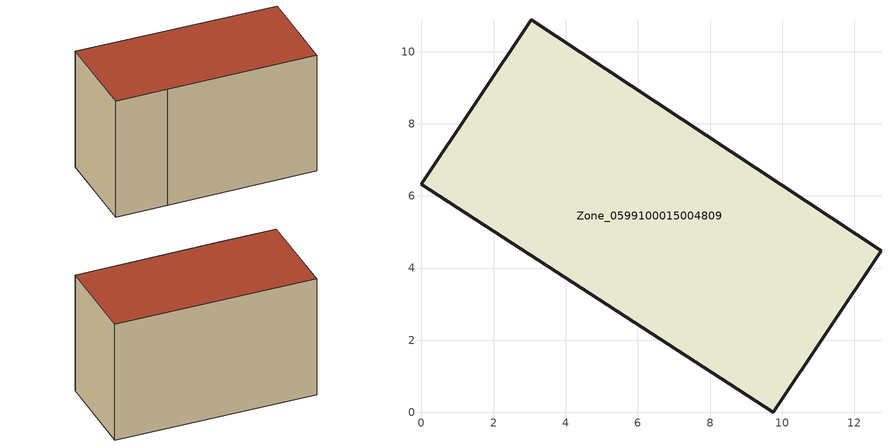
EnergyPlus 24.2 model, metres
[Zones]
Zone_0599100015004809
 floor ground (C_G): 3.04,10.88 12.74,4.48 9.76,0 2.51,4.68 0,6.33 z0.92
 wall outside (C_F): 2.51,4.68 9.76,0 12.74,4.48 3.04,10.88 0,6.33 2.51,4.68 z0.92:8.14
 roof outside (C_R): 12.74,4.48 3.04,10.88 0,6.33 2.51,4.68 9.76,0 z8.14
[BUILDING]
Pand.0599100015004809: North Axis=0; Terrain=City; Loads Convergence Tolerance Value=0.04; Temperature Convergence Tolerance Value=0.4; Solar Distribution=FullExterior; Maximum Number of Warmup Days=25; Minimum Number of Warmup Days=1
[Site:Location]
Rotterdam.The.Hague.AP_ZH_NLD Design_Conditions: Latitude=51.96; Longitude=4.45; Time Zone=1; Elevation=-4.5
[SITE:GROUNDTEMPERATURE:BUILDINGSURFACE]
18, 18, 18, 18, 18, 18, 18, 18, 18, 18, 18, 18
[MATERIAL] Thermal Absorptance=0.9; Solar Absorptance=0.7; Visible Absorptance=0.7
Name | Roughness | Thickness | Conductivity | Density | Specific Heat
G.TI.1975-1991 | MediumSmooth | 0.15 | 0.288461 | 540 | 1210
F.TI.1975-1991 | Rough | 0.3 | 0.230769 | 1920 | 840
R.TI.1975-1991 | MediumRough | 0.2 | 0.153846 | 1500 | 1000
[CONSTRUCTION]
C_G: G.TI.1975-1991
C_F: F.TI.1975-1991
C_R: R.TI.1975-1991
[ZONE]
Zone_0599100015004809: Type=1; Multiplier=1; Ceiling Height=Autocalculate; Volume=Autocalculate; Floor Area=autocalculate; Part of Total Floor Area=Yes
[ZONEINFILTRATION:DESIGNFLOWRATE]
Infil_Zone_0599100015004809: Zone or ZoneList or Space or SpaceList=Zone_0599100015004809; Schedule=AlwaysOn; Design Flow Rate Calculation Method=Flow/Area; Flow Rate per Floor Area=0.003; Constant Term Coefficient=1; Temperature Term Coefficient=0; Velocity Term Coefficient=0; Velocity Squared Term Coefficient=0
[HVACTEMPLATE:ZONE:IDEALLOADSAIRSYSTEM]
Zone_0599100015004809: Maximum Heating Supply Air Temperature=50; Minimum Cooling Supply Air Temperature=13; Maximum Heating Supply Air Humidity Ratio=0.0156; Minimum Cooling Supply Air Humidity Ratio=0.0077; Heating Limit=NoLimit; Cooling Limit=NoLimit; Dehumidification Control Type=ConstantSensibleHeatRatio; Cooling Sensible Heat Ratio=0.7; Dehumidification Setpoint=60; Humidification Control Type=None; Humidification Setpoint=30; Outdoor Air Method=None; Outdoor Air Flow Rate per Person=0.00944; Outdoor Air Flow Rate per Zone Floor Area=0; Outdoor Air Flow Rate per Zone=0; Demand Controlled Ventilation Type=None; Outdoor Air Economizer Type=NoEconomizer; Heat Recovery Type=None; Sensible Heat Recovery Effectiveness=0.7; Latent Heat Recovery Effectiveness=0.65
[ZONECONTROL:THERMOSTAT]
ThermostatControl_Zone_0599100015004809: Zone or ZoneList=Zone_0599100015004809; Control Type Schedule=DualSetpointControlType; Control 1=Thermostat_Zone_0599100015004809; Temperature Difference Between Cutout And Setpoint=0
[THERMOSTATSETPOINT:DUALSETPOINT]
Thermostat_Zone_0599100015004809: Heating Setpoint Temperature Schedule=HeatingSetpoint_Zone_0599100015004809; Cooling Setpoint Temperature Schedule=CoolingSetpoint_Zone_0599100015004809
[SCHEDULE:COMPACT]
HeatingSetpoint_Zone_0599100015004809: Through: 12/31, For: AllDays, Until: 24:00, 21
CoolingSetpoint_Zone_0599100015004809: Through: 12/31, For: AllDays, Until: 24:00, 24
DualSetpointControlType: Through: 12/31, For: AllDays, Until: 24:00, 4
AlwaysOn: Through: 12/31, For: AllDays, Until: 24:00, 1
